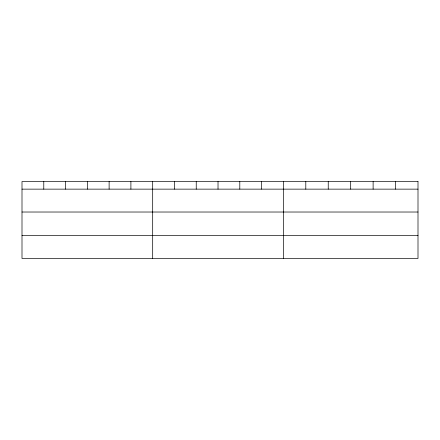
<?xml version="1.0" encoding="UTF-8"?>
<svg xmlns="http://www.w3.org/2000/svg" width="440" height="440" viewBox="0 0 440 440"><rect width="100%" height="100%" fill="white"/><g stroke="black" fill="none" stroke-linecap="round" stroke-linejoin="round"><path stroke-width="0.66" d="M22 189.139L418 189.139M22 212.02L418 212.02M22 235.587L418 235.587M395.56 181.538L395.56 189.139M373.12 181.538L373.12 189.139M350.68 181.538L350.68 189.139M328.24 181.538L328.24 189.139M305.8 181.538L305.8 189.139M283.36 181.538L283.36 258.462M261.58 181.538L261.58 189.139M239.8 181.538L239.8 189.139M218.02 181.538L218.02 189.139M196.24 181.538L196.24 189.139M174.46 181.538L174.46 189.139M152.68 181.538L152.68 258.462M130.9 181.538L130.9 189.139M109.12 181.538L109.12 189.139M87.34 181.538L87.34 189.139M65.56 181.538L65.56 189.139M43.78 181.538L43.78 189.139M418 181.538L22 181.538L22 258.462L418 258.462L418 181.538"/></g></svg>
